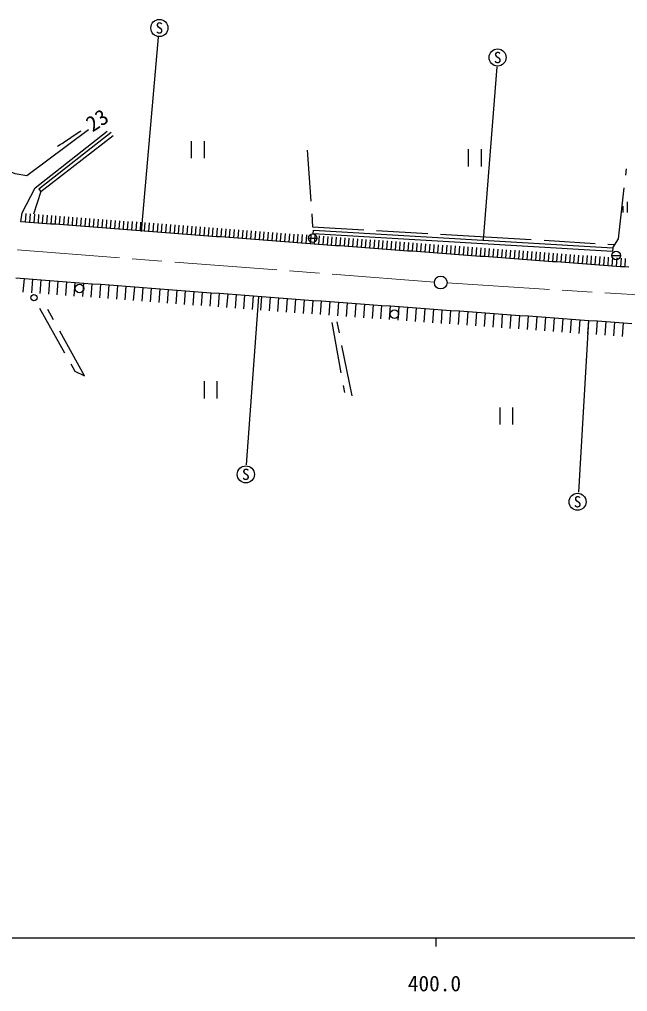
# Model space of a CAD drawing. Units: millimetres, scale not verified. Extents: x 40000 to 680000, y 20000 to 380000.
# Drawn here: x 419243 to 490458, y 198715 to 312570 of the extents above; entities that cross this region are included whole.
import ezdxf
from ezdxf.enums import TextEntityAlignment as Align

# ---------------------------------------------------------------- set-up
doc = ezdxf.new("R2010")
doc.units = ezdxf.units.MM
doc.header["$LTSCALE"] = 1000
doc.linetypes.add('CHAIN', pattern=[18.5, 12, -1.5, 3.5, -1.5])
doc.linetypes.add('DASHED', pattern=[7.5, 6, -1.5])
for name, color, linetype, lineweight in [('M-BGD', 7, 'Continuous', 25), ('M-BGD-EXST', 7, 'Continuous', 25), ('M-BMK', 2, 'CHAIN', 13), ('M-BMK-SRVR', 3, 'Continuous', 25), ('M-TTL-BAND', 7, 'Continuous', 25)]:
    doc.layers.add(name, color=color, linetype=linetype, lineweight=lineweight)
doc.styles.add('ＭＳ ゴシック', font='')
doc.styles.get('ＭＳ ゴシック').set_extended_font_data('MS Gothic')

msp = doc.modelspace()

# ---------------------------------------------------------------- linework, layer by layer
at = {"layer": 'M-BGD', "linetype": 'DASHED'}
for p, q in [((452939, 297268), (453573, 288284)), ((421743, 292411), (420876, 289770)), ((453573, 288284), (473188, 287167)), ((473188, 287167), (488963, 286193)), ((455823, 277075), (457301, 268874)), ((458202, 268504), (456446, 277144))]:
    msp.add_line(p, q, dxfattribs=at)
at = {"layer": 'M-BGD'}
for p, q in [((419999, 289837), (419923, 288840)), ((420497, 289799), (420421, 288802)), ((420995, 289761), (420918, 288764)), ((421492, 289723), (421416, 288726)), ((421990, 289685), (421914, 288688)), ((422488, 289647), (422412, 288650)), ((422986, 289609), (422910, 288611)), ((423484, 289571), (423407, 288573)), ((423981, 289532), (423905, 288535)), ((424479, 289494), (424403, 288497)), ((424977, 289456), (424901, 288459)), ((425475, 289418), (425398, 288421)), ((425972, 289380), (425896, 288383)), ((426470, 289342), (426394, 288345)), ((426968, 289304), (426892, 288307)), ((427466, 289266), (427390, 288269)), ((427964, 289228), (427887, 288231)), ((419923, 288840), (419425, 288878)), ((420421, 288802), (419923, 288840)), ((420918, 288764), (420421, 288802)), ((421416, 288726), (420918, 288764)), ((421914, 288688), (421416, 288726)), ((422412, 288650), (421914, 288688)), ((422910, 288611), (422412, 288650)), ((423407, 288573), (422910, 288611)), ((423905, 288535), (423407, 288573)), ((424403, 288497), (423905, 288535)), ((424901, 288459), (424403, 288497)), ((425398, 288421), (424901, 288459)), ((425896, 288383), (425398, 288421)), ((426394, 288345), (425896, 288383)), ((426892, 288307), (426394, 288345)), ((427390, 288269), (426892, 288307)), ((427887, 288231), (427390, 288269)), ((428385, 288193), (427887, 288231)), ((428461, 289190), (428385, 288193)), ((428883, 288155), (428385, 288193)), ((428959, 289152), (428883, 288155)), ((429381, 288117), (428883, 288155)), ((429457, 289114), (429381, 288117)), ((429878, 288079), (429381, 288117)), ((429955, 289076), (429878, 288079)), ((430376, 288041), (429878, 288079)), ((430452, 289038), (430376, 288041)), ((430950, 289000), (430874, 288003)), ((431448, 288962), (431372, 287965)), ((431946, 288924), (431870, 287927)), ((432444, 288886), (432367, 287889)), ((432941, 288848), (432865, 287851)), ((433439, 288810), (433363, 287813)), ((433937, 288772), (433861, 287775)), ((434435, 288734), (434358, 287737)), ((434932, 288696), (434856, 287699)), ((435430, 288658), (435354, 287661)), ((435928, 288620), (435852, 287622)), ((436426, 288582), (436350, 287584)), ((436924, 288543), (436847, 287546)), ((437421, 288505), (437345, 287508)), ((437919, 288467), (437843, 287470)), ((438417, 288429), (438341, 287432)), ((438915, 288391), (438839, 287394)), ((439412, 288353), (439336, 287356)), ((439910, 288315), (439834, 287318)), ((440408, 288277), (440332, 287280)), ((440906, 288239), (440830, 287242)), ((441404, 288201), (441327, 287204)), ((441901, 288163), (441825, 287166)), ((442399, 288125), (442323, 287128)), ((442897, 288087), (442821, 287090)), ((430874, 288003), (430376, 288041)), ((431372, 287965), (430874, 288003)), ((431870, 287927), (431372, 287965)), ((432367, 287889), (431870, 287927)), ((432865, 287851), (432367, 287889)), ((433363, 287813), (432865, 287851)), ((433861, 287775), (433363, 287813)), ((434358, 287737), (433861, 287775)), ((434856, 287699), (434358, 287737)), ((435354, 287661), (434856, 287699)), ((435852, 287622), (435354, 287661)), ((436350, 287584), (435852, 287622)), ((436847, 287546), (436350, 287584)), ((437345, 287508), (436847, 287546)), ((437843, 287470), (437345, 287508)), ((438341, 287432), (437843, 287470)), ((438839, 287394), (438341, 287432)), ((439336, 287356), (438839, 287394)), ((439834, 287318), (439336, 287356)), ((440332, 287280), (439834, 287318)), ((440830, 287242), (440332, 287280)), ((441327, 287204), (440830, 287242)), ((441825, 287166), (441327, 287204)), ((442323, 287128), (441825, 287166)), ((442821, 287090), (442323, 287128)), ((443319, 287052), (442821, 287090)), ((443395, 288049), (443319, 287052)), ((443816, 287014), (443319, 287052)), ((443892, 288011), (443816, 287014)), ((444314, 286976), (443816, 287014)), ((444390, 287973), (444314, 286976)), ((444812, 286938), (444314, 286976)), ((444888, 287935), (444812, 286938)), ((445310, 286900), (444812, 286938)), ((445386, 287897), (445310, 286900)), ((445884, 287859), (445807, 286862)), ((446381, 287821), (446305, 286824)), ((446879, 287783), (446803, 286786)), ((447377, 287745), (447301, 286748)), ((447875, 287707), (447799, 286710)), ((448372, 287669), (448296, 286672)), ((448870, 287631), (448794, 286633)), ((449368, 287593), (449292, 286595)), ((449866, 287554), (449790, 286557)), ((450364, 287516), (450287, 286519)), ((450861, 287478), (450785, 286481)), ((451359, 287440), (451283, 286443)), ((451857, 287402), (451781, 286405)), ((452355, 287364), (452279, 286367)), ((452852, 287326), (452776, 286329)), ((453348, 287290), (453274, 286292)), ((453846, 287253), (453772, 286256)), ((454344, 287216), (454270, 286219)), ((454842, 287180), (454768, 286182)), ((455339, 287143), (455266, 286146)), ((455837, 287106), (455764, 286109)), ((456335, 287070), (456262, 286072)), ((456833, 287033), (456760, 286036)), ((457331, 286996), (457258, 285999)), ((457829, 286959), (457756, 285962)), ((458327, 286923), (458254, 285925)), ((445807, 286862), (445310, 286900)), ((446305, 286824), (445807, 286862)), ((446803, 286786), (446305, 286824)), ((447301, 286748), (446803, 286786)), ((447799, 286710), (447301, 286748)), ((448296, 286672), (447799, 286710)), ((448794, 286633), (448296, 286672)), ((449292, 286595), (448794, 286633)), ((449790, 286557), (449292, 286595)), ((450287, 286519), (449790, 286557)), ((450785, 286481), (450287, 286519)), ((451283, 286443), (450785, 286481)), ((451781, 286405), (451283, 286443)), ((452279, 286367), (451781, 286405)), ((452776, 286329), (452279, 286367)), ((453274, 286292), (452776, 286329)), ((453772, 286256), (453274, 286292)), ((454270, 286219), (453772, 286256)), ((454768, 286182), (454270, 286219)), ((455266, 286146), (454768, 286182)), ((455764, 286109), (455266, 286146)), ((456262, 286072), (455764, 286109)), ((456760, 286036), (456262, 286072)), ((457258, 285999), (456760, 286036)), ((457756, 285962), (457258, 285999)), ((458254, 285925), (457756, 285962)), ((458752, 285889), (458254, 285925)), ((458825, 286886), (458752, 285889)), ((459249, 285852), (458752, 285889)), ((459323, 286849), (459249, 285852)), ((459747, 285815), (459249, 285852)), ((459821, 286813), (459747, 285815)), ((460245, 285779), (459747, 285815)), ((460319, 286776), (460245, 285779)), ((460743, 285742), (460245, 285779)), ((460817, 286739), (460743, 285742)), ((461315, 286702), (461241, 285705)), ((461813, 286666), (461739, 285669)), ((462311, 286629), (462237, 285632)), ((462809, 286592), (462735, 285595)), ((463306, 286556), (463233, 285558)), ((463804, 286519), (463731, 285522)), ((464302, 286482), (464229, 285485)), ((464800, 286446), (464727, 285448)), ((465298, 286409), (465225, 285412)), ((465796, 286372), (465723, 285375)), ((466294, 286335), (466221, 285338)), ((466792, 286299), (466719, 285301)), ((467290, 286262), (467216, 285265)), ((467788, 286225), (467714, 285228)), ((468286, 286189), (468212, 285191)), ((468784, 286152), (468710, 285155)), ((469282, 286115), (469208, 285118)), ((469780, 286079), (469706, 285081)), ((470278, 286042), (470204, 285045)), ((470775, 286005), (470702, 285008)), ((471273, 285968), (471200, 284971)), ((471771, 285932), (471698, 284934)), ((472269, 285895), (472196, 284898)), ((472767, 285858), (472694, 284861)), ((473265, 285822), (473192, 284824)), ((473763, 285785), (473690, 284788)), ((461241, 285705), (460743, 285742)), ((461739, 285669), (461241, 285705)), ((462237, 285632), (461739, 285669)), ((462735, 285595), (462237, 285632)), ((463233, 285558), (462735, 285595)), ((463731, 285522), (463233, 285558)), ((464229, 285485), (463731, 285522)), ((464727, 285448), (464229, 285485)), ((465225, 285412), (464727, 285448)), ((465723, 285375), (465225, 285412)), ((466221, 285338), (465723, 285375)), ((466719, 285301), (466221, 285338)), ((467216, 285265), (466719, 285301)), ((467714, 285228), (467216, 285265)), ((468212, 285191), (467714, 285228)), ((468710, 285155), (468212, 285191)), ((469208, 285118), (468710, 285155)), ((469706, 285081), (469208, 285118)), ((470204, 285045), (469706, 285081)), ((470702, 285008), (470204, 285045)), ((471200, 284971), (470702, 285008)), ((471698, 284934), (471200, 284971)), ((472196, 284898), (471698, 284934)), ((472694, 284861), (472196, 284898)), ((473192, 284824), (472694, 284861)), ((473690, 284788), (473192, 284824)), ((474188, 284751), (473690, 284788)), ((474261, 285748), (474188, 284751)), ((474685, 284714), (474188, 284751)), ((474759, 285711), (474685, 284714)), ((475183, 284677), (474685, 284714)), ((475257, 285675), (475183, 284677)), ((475681, 284641), (475183, 284677)), ((475755, 285638), (475681, 284641)), ((476179, 284604), (475681, 284641)), ((476253, 285601), (476179, 284604)), ((476751, 285565), (476677, 284567)), ((477249, 285528), (477175, 284531)), ((477747, 285491), (477673, 284494)), ((478245, 285455), (478171, 284457)), ((478742, 285418), (478669, 284421)), ((479240, 285381), (479167, 284384)), ((479738, 285344), (479665, 284347)), ((480236, 285308), (480163, 284310)), ((480734, 285271), (480661, 284274)), ((481232, 285234), (481159, 284237)), ((481730, 285198), (481657, 284200)), ((482228, 285161), (482155, 284164)), ((482726, 285124), (482652, 284127)), ((483224, 285088), (483150, 284090)), ((483722, 285051), (483648, 284054)), ((484220, 285014), (484146, 284017)), ((484718, 284977), (484644, 283980)), ((485216, 284941), (485142, 283943)), ((485714, 284904), (485640, 283907)), ((486212, 284867), (486138, 283870)), ((486709, 284831), (486636, 283833)), ((487207, 284794), (487134, 283797)), ((487705, 284757), (487632, 283760)), ((488203, 284720), (488130, 283723)), ((488701, 284684), (488628, 283686)), ((489199, 284647), (489126, 283650)), ((476677, 284567), (476179, 284604)), ((477175, 284531), (476677, 284567)), ((477673, 284494), (477175, 284531)), ((478171, 284457), (477673, 284494)), ((478669, 284421), (478171, 284457)), ((479167, 284384), (478669, 284421)), ((479665, 284347), (479167, 284384)), ((480163, 284310), (479665, 284347)), ((480661, 284274), (480163, 284310)), ((481159, 284237), (480661, 284274)), ((481657, 284200), (481159, 284237)), ((482155, 284164), (481657, 284200)), ((482652, 284127), (482155, 284164)), ((483150, 284090), (482652, 284127)), ((483648, 284054), (483150, 284090)), ((484146, 284017), (483648, 284054)), ((484644, 283980), (484146, 284017)), ((485142, 283943), (484644, 283980)), ((485640, 283907), (485142, 283943)), ((486138, 283870), (485640, 283907)), ((486636, 283833), (486138, 283870)), ((487134, 283797), (486636, 283833)), ((487632, 283760), (487134, 283797)), ((488130, 283723), (487632, 283760)), ((488628, 283686), (488130, 283723)), ((489126, 283650), (488628, 283686)), ((489624, 283613), (489126, 283650)), ((489697, 284610), (489624, 283613)), ((490121, 283576), (489624, 283613)), ((490195, 284574), (490121, 283576)), ((490619, 283540), (490121, 283576)), ((418823, 282299), (419817, 282224)), ((419696, 280629), (419817, 282224)), ((419817, 282224), (420811, 282149)), ((420690, 280554), (420811, 282149)), ((420811, 282149), (421805, 282074)), ((421684, 280478), (421805, 282074)), ((421805, 282074), (422799, 281999)), ((422678, 280403), (422799, 281999)), ((422799, 281999), (423793, 281923)), ((423672, 280328), (423793, 281923)), ((423793, 281923), (424786, 281848)), ((424666, 280253), (424786, 281848)), ((424786, 281848), (425780, 281773)), ((425659, 280177), (425780, 281773)), ((425780, 281773), (426774, 281698)), ((426653, 280102), (426774, 281698)), ((426774, 281698), (427768, 281622)), ((427647, 280027), (427768, 281622)), ((427768, 281622), (428762, 281547)), ((428641, 279952), (428762, 281547)), ((428762, 281547), (429756, 281472)), ((429635, 279877), (429756, 281472)), ((429756, 281472), (430749, 281397)), ((430629, 279801), (430749, 281397)), ((430749, 281397), (431743, 281322)), ((431622, 279726), (431743, 281322)), ((431743, 281322), (432737, 281246)), ((432616, 279651), (432737, 281246)), ((432737, 281246), (433731, 281171)), ((433610, 279576), (433731, 281171)), ((433731, 281171), (434725, 281096)), ((434604, 279500), (434725, 281096)), ((434725, 281096), (435719, 281021)), ((435598, 279425), (435719, 281021)), ((435719, 281021), (436712, 280945)), ((436592, 279350), (436712, 280945)), ((436712, 280945), (437706, 280870)), ((437586, 279275), (437706, 280870)), ((437706, 280870), (438700, 280795)), ((438579, 279199), (438700, 280795)), ((438700, 280795), (439694, 280720)), ((439573, 279124), (439694, 280720)), ((439694, 280720), (440688, 280644)), ((440567, 279049), (440688, 280644)), ((440688, 280644), (441682, 280569)), ((441561, 278974), (441682, 280569)), ((441682, 280569), (442676, 280494)), ((442555, 278899), (442676, 280494)), ((442676, 280494), (443669, 280419)), ((443549, 278823), (443669, 280419)), ((443669, 280419), (444663, 280344)), ((444542, 278748), (444663, 280344)), ((444663, 280344), (445657, 280268)), ((445536, 278673), (445657, 280268)), ((445657, 280268), (446651, 280193)), ((446530, 278598), (446651, 280193)), ((446651, 280193), (447645, 280118)), ((447524, 278522), (447645, 280118)), ((447645, 280118), (448639, 280043)), ((448518, 278447), (448639, 280043)), ((448639, 280043), (449632, 279967)), ((449512, 278372), (449632, 279967)), ((449632, 279967), (450626, 279892)), ((450506, 278297), (450626, 279892)), ((450626, 279892), (451620, 279817)), ((451499, 278222), (451620, 279817)), ((451620, 279817), (452614, 279742)), ((452498, 278146), (452614, 279742)), ((452614, 279742), (453623, 279669)), ((453508, 278073), (453623, 279669)), ((453623, 279669), (454633, 279596)), ((454517, 278000), (454633, 279596)), ((454633, 279596), (455642, 279522)), ((455527, 277927), (455642, 279522)), ((455642, 279522), (456652, 279449)), ((456536, 277853), (456652, 279449)), ((456652, 279449), (457661, 279376)), ((457546, 277780), (457661, 279376)), ((457661, 279376), (458671, 279303)), ((458555, 277707), (458671, 279303)), ((458671, 279303), (459680, 279230)), ((459565, 277634), (459680, 279230)), ((459680, 279230), (460690, 279157)), ((460574, 277561), (460690, 279157)), ((460690, 279157), (461699, 279084)), ((461583, 277488), (461699, 279084)), ((461699, 279084), (462709, 279010)), ((462593, 277415), (462709, 279010)), ((462709, 279010), (463718, 278937)), ((463602, 277342), (463718, 278937)), ((463718, 278937), (464727, 278864)), ((464612, 277268), (464727, 278864)), ((464727, 278864), (465737, 278791)), ((465621, 277195), (465737, 278791)), ((465737, 278791), (466746, 278718)), ((466631, 277122), (466746, 278718)), ((466746, 278718), (467756, 278645)), ((467640, 277049), (467756, 278645)), ((467756, 278645), (468765, 278572)), ((468650, 276976), (468765, 278572)), ((468765, 278572), (469775, 278499)), ((469659, 276903), (469775, 278499)), ((469775, 278499), (470784, 278425)), ((470669, 276830), (470784, 278425)), ((470784, 278425), (471794, 278352)), ((471678, 276756), (471794, 278352)), ((471794, 278352), (472803, 278279)), ((472688, 276683), (472803, 278279)), ((472803, 278279), (473813, 278206)), ((473697, 276610), (473813, 278206)), ((473813, 278206), (474822, 278133)), ((474706, 276537), (474822, 278133)), ((474822, 278133), (475831, 278060)), ((475716, 276464), (475831, 278060)), ((475831, 278060), (476841, 277987)), ((476725, 276391), (476841, 277987)), ((476841, 277987), (477850, 277913)), ((477735, 276318), (477850, 277913)), ((477850, 277913), (478860, 277840)), ((478744, 276245), (478860, 277840)), ((478860, 277840), (479869, 277767)), ((479754, 276171), (479869, 277767)), ((479869, 277767), (480879, 277694)), ((480763, 276098), (480879, 277694)), ((480879, 277694), (481888, 277621)), ((481773, 276025), (481888, 277621)), ((481888, 277621), (482898, 277548)), ((482782, 275952), (482898, 277548)), ((482898, 277548), (483907, 277475)), ((483792, 275879), (483907, 277475)), ((483907, 277475), (484917, 277402)), ((484801, 275806), (484917, 277402)), ((484917, 277402), (485926, 277328)), ((485810, 275733), (485926, 277328)), ((485926, 277328), (486936, 277255)), ((486820, 275659), (486936, 277255)), ((486936, 277255), (487945, 277182)), ((487829, 275586), (487945, 277182)), ((487945, 277182), (488954, 277109)), ((488839, 275513), (488954, 277109)), ((488954, 277109), (489964, 277036)), ((489848, 275440), (489964, 277036)), ((489964, 277036), (490973, 276963))]:
    msp.add_line(p, q, dxfattribs=at)
for points in [[(427312, 299649), (420111, 294249), (418752, 294506), (416658, 295351), (413168, 297739), (409384, 301045)], [(419425, 288878), (419572, 289939), (421068, 292863), (429522, 299468)], [(429987, 299339), (421524, 292695), (421743, 292411), (430233, 298990)]]:
    msp.add_lwpolyline(points, dxfattribs=at)
at = {"layer": 'M-BGD', "linetype": 'DASHED'}
for points in [[(488734, 285820), (489391, 286888), (490333, 295054)], [(421597, 278769), (425731, 271377), (426881, 270829), (422555, 278605)]]:
    msp.add_lwpolyline(points, dxfattribs=at)
at = {"layer": 'M-BGD'}
msp.add_lwpolyline([(488734, 285820), (488708, 285391), (453636, 287444), (453670, 287885)], close=True, dxfattribs=at)
msp.add_circle((420940, 279974), 370, dxfattribs=at)
msp.add_open_spline([(423717, 297715), (424174, 298019), (424630, 298325), (425087, 298628), (425548, 298934), (426011, 299237), (426472, 299542)], degree=3, knots=[0, 0, 0, 0, 1, 1, 1, 2, 2, 2, 2], dxfattribs=at)
at = {"layer": 'M-BGD-EXST'}
for p, q in [((435482, 310508), (433486, 287745)), ((475141, 307027), (473529, 286744)), ((439357, 298324), (439357, 296324)), ((440857, 298324), (440857, 296324)), ((471804, 297360), (471804, 295360)), ((473304, 297360), (473304, 295360)), ((489913, 290704), (489913, 289954)), ((490413, 291204), (490413, 289954)), ((453084, 286959), (454084, 286959)), ((488631, 284928), (489631, 284928)), ((447249, 280064), (445801, 260410)), ((485899, 277278), (484709, 257196)), ((440856, 270191), (440856, 268191)), ((442356, 270191), (442356, 268191)), ((475483, 267115), (475483, 265115)), ((476983, 267115), (476983, 265115))]:
    msp.add_line(p, q, dxfattribs=at)
for centre, radius in [((435629, 311570), 1000), ((475241, 308110), 1000), ((453584, 286959), 500), ((489131, 284928), 500), ((426283, 281067), 500), ((463150, 278044), 500), ((445755, 259289), 1000), ((484603, 256081), 1000)]:
    msp.add_circle(centre, radius, dxfattribs=at)
at = {"layer": 'M-BMK'}
for p, q in [((467832, 281815), (369464, 289384)), ((469328, 281711), (567875, 275526))]:
    msp.add_line(p, q, dxfattribs=at)
at = {"layer": 'M-BMK-SRVR'}
msp.add_circle((468580, 281758), 750, dxfattribs=at)
at = {"layer": 'M-TTL-BAND'}
for p, q in [((40000, 205000), (579000, 205000)), ((468000, 205000), (468000, 204000))]:
    msp.add_line(p, q, dxfattribs=at)

# ---------------------------------------------------------------- texts
at = {"layer": 'M-BGD', "style": 'ＭＳ ゴシック'}
msp.add_text('23', height=1833, rotation=33.392, dxfattribs=at).set_placement((428335, 300770), align=Align.MIDDLE_CENTER)
at = {"layer": 'M-BGD-EXST', "style": 'ＭＳ ゴシック'}
for p in [(435629, 311570), (475241, 308110), (445755, 259289), (484603, 256081)]:
    msp.add_text('S', height=1320, dxfattribs=at).set_placement(p, align=Align.MIDDLE_CENTER)
at = {"layer": 'M-TTL-BAND', "style": 'ＭＳ ゴシック'}
msp.add_text('400.0', height=1833, dxfattribs=at).set_placement((467844, 198195), align=Align.BOTTOM_CENTER)

doc.saveas('drawing.dxf')
